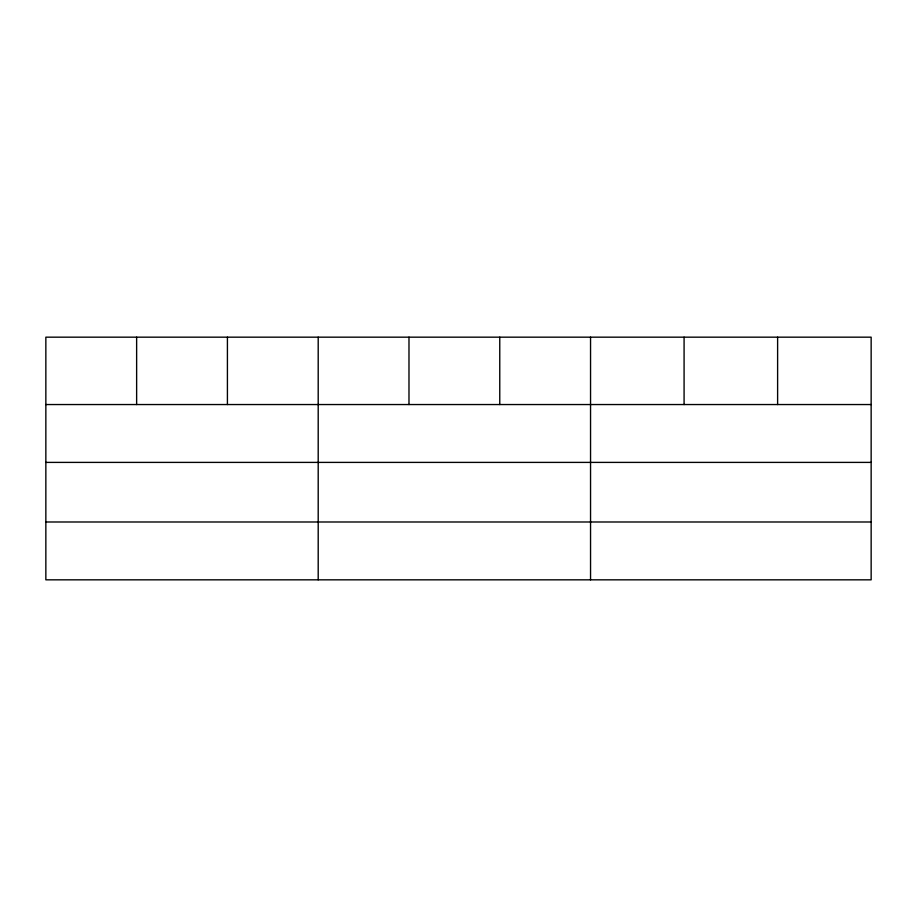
<?xml version="1.0" encoding="UTF-8"?>
<svg xmlns="http://www.w3.org/2000/svg" width="917" height="917" viewBox="0 0 917 917"><rect width="100%" height="100%" fill="white"/><g stroke="black" fill="none" stroke-linecap="round" stroke-linejoin="round"><path stroke-width="1.38" d="M871.15 462.397L871.15 337.169L45.85 337.169L45.85 579.831L871.15 579.831L871.15 462.397L45.85 462.397M45.85 404.546L871.15 404.546M45.85 521.991L871.15 521.991M777.616 337.169L777.616 404.546M684.082 337.169L684.082 404.546M590.548 337.169L590.548 579.831M499.765 337.169L499.765 404.546M408.982 337.169L408.982 404.546M318.199 337.169L318.199 579.831M227.416 337.169L227.416 404.546M136.633 337.169L136.633 404.546"/></g></svg>
